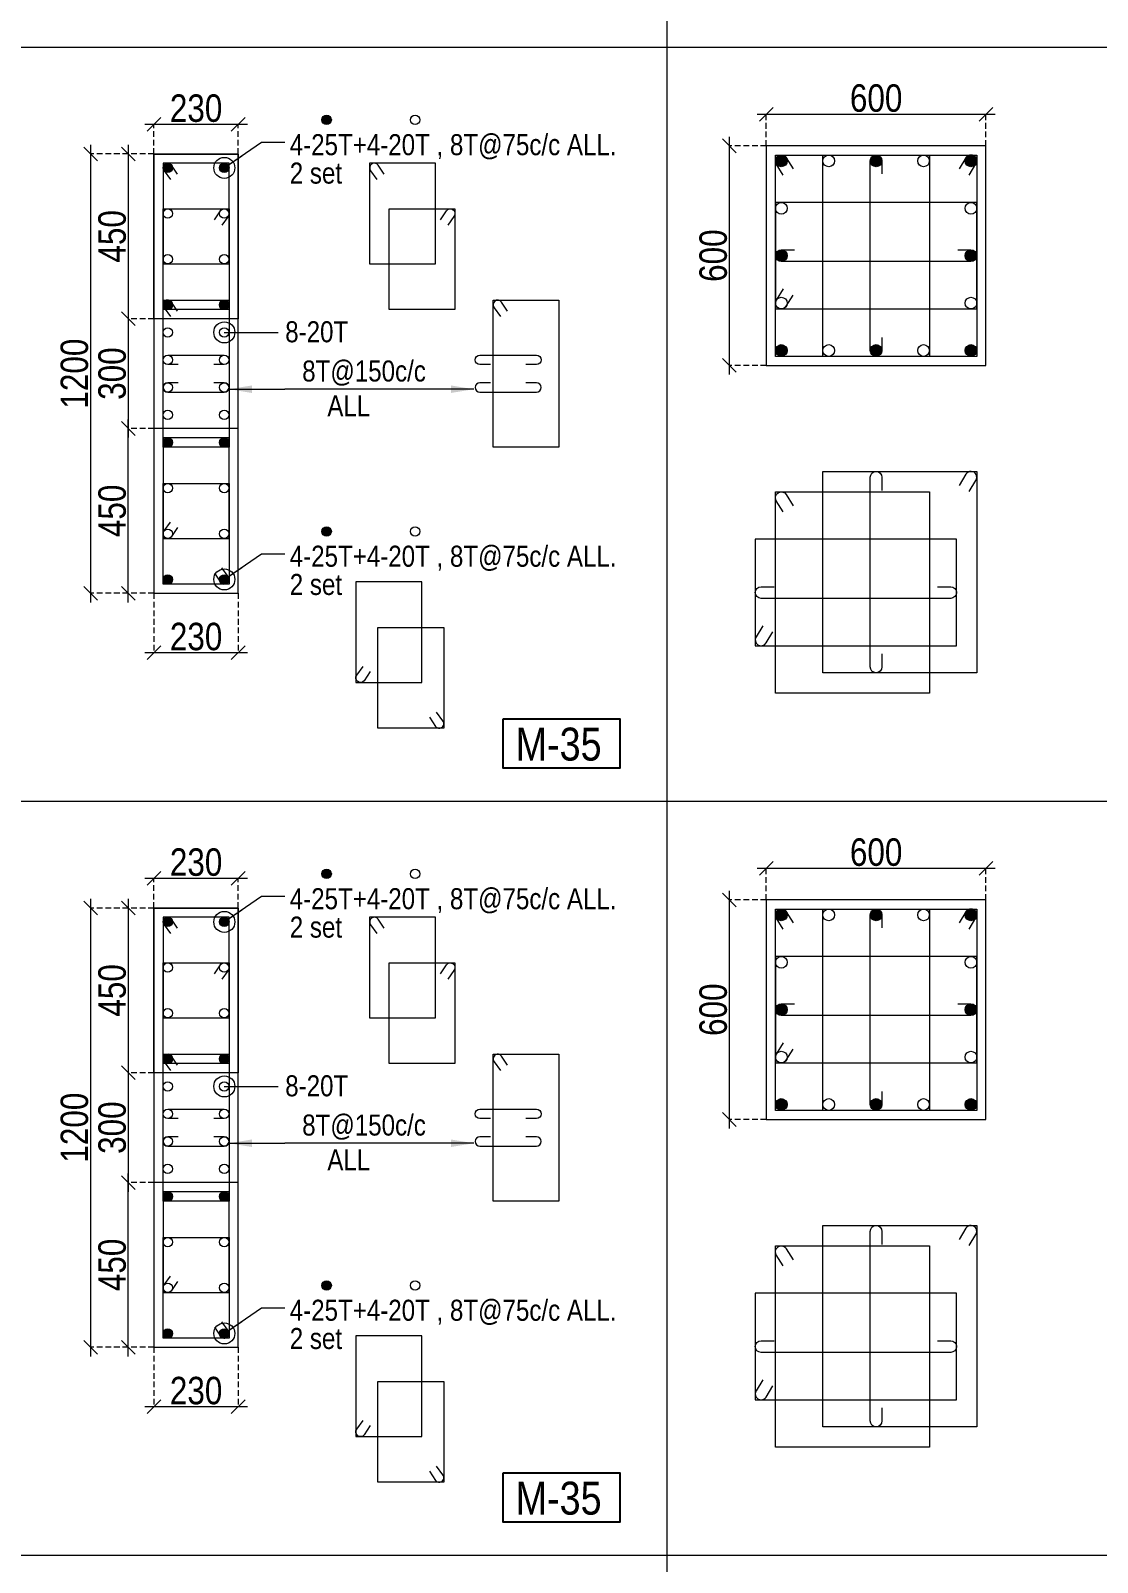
# Model space of a CAD drawing. Header units: millimetres. Extents: x 1112055 to 3390982, y -148532 to 766891.
# Drawn here: x 2171039 to 2182694, y 28875 to 45613 of the extents above; entities that cross this region are included whole.
import ezdxf
from ezdxf.enums import TextEntityAlignment as Align

# ---------------------------------------------------------------- set-up
doc = ezdxf.new("R2010")
doc.units = ezdxf.units.MM
doc.header["$PDMODE"] = 35
doc.header["$PDSIZE"] = -25
doc.linetypes.add('DASHED2', pattern=[0.375, 0.25, -0.125])
doc.linetypes.add('Hidden', pattern=[9.525, 6.35, -3.175])
for name, color, linetype, lineweight in [('B COL', 1, 'Continuous', 30), ('B COL. SIZE DIM', 220, 'Continuous', 25), ('B COLSCH', 204, 'Continuous', 20), ('B COLUMN', 1, 'Hidden', 9), ('B STEEL', 34, 'Continuous', 15), ('B-ST TEXT', 7, 'Continuous', 9)]:
    doc.layers.add(name, color=color, linetype=linetype, lineweight=lineweight)
doc.layers.add('B TEXT', color=7, linetype='Continuous')
doc.styles.add('dim inside', font='romans.shx', dxfattribs={"width": 0.8, "height": 125})
doc.styles.add('SWINC', font='swissc.ttf')
doc.styles.add('TAHOMA', font='tahoma.ttf')
doc.dimstyles.new('dim inside', dxfattribs={"dimtxt": 125, "dimasz": 100, "dimexe": 0, "dimexo": 0, "dimgap": 10, "dimtad": 0, "dimdec": 0, "dimzin": 0, "dimdsep": 46, "dimtxsty": 'dim inside', "dimblk": 'SMALL', "dimcen": 0.09, "dimadec": 0, "dimazin": 0, "dimtfac": 1, "dimtdec": 0, "dimtofl": 0, "dimtmove": 0, "dimatfit": 3, "dimfxl": 1, "dimtolj": 1, "dimtzin": 0, "dimarcsym": 2})
doc.dimstyles.new('PARESH', dxfattribs={"dimscale": 0, "dimtxt": 300, "dimasz": 150, "dimexe": 150, "dimexo": 150, "dimgap": 25, "dimtad": 1, "dimdec": 0, "dimzin": 0, "dimdsep": 46, "dimtxsty": 'TAHOMA', "dimblk": 'ARCHTICK', "dimcen": 100, "dimdle": 150, "dimclrd": 251, "dimclre": 251, "dimclrt": 6, "dimadec": 0, "dimazin": 0, "dimtfac": 1, "dimtdec": 0, "dimtix": 1, "dimtofl": 0, "dimtmove": 0, "dimatfit": 2, "dimfxl": 0.18, "dimtolj": 1, "dimtzin": 0, "dimlwd": 9, "dimlwe": 9, "dimarcsym": 0})

# ---------------------------------------------------------------- blocks, each defined once
blk = doc.blocks.new('_Oblique')
at = {"color": 0, "linetype": 'ByBlock', "lineweight": -2}
blk.add_line((-0.5, -0.5), (0.5, 0.5), dxfattribs=at)
blk = doc.blocks.new('*D3711')
at = {"layer": 'B COL. SIZE DIM', "color": 250, "lineweight": 9, "ltscale": 250, "transparency": 16777216}
blk.add_line((2172287, 44589), (2173407, 44589), dxfattribs=at)
at = {"layer": 'B COL. SIZE DIM', "color": 250, "linetype": 'DASHED2', "lineweight": 9, "ltscale": 250, "transparency": 16777216}
for p, q in [((2172387, 44265), (2172387, 44589)), ((2173307, 44265), (2173307, 44589))]:
    blk.add_line(p, q, dxfattribs=at)
at = {"layer": 'Defpoints', "color": 0, "transparency": 16777216}
for p in [(2173307, 44589), (2172387, 44265), (2173307, 44265)]:
    blk.add_point(p, dxfattribs=at)
at = {"layer": 'B COL. SIZE DIM', "color": 250, "lineweight": 9, "transparency": 16777216, "xscale": 150, "yscale": 150, "zscale": 150, "rotation": 180}
blk.add_blockref('_Oblique', (2172387, 44589), dxfattribs=at)
at = {"layer": 'B COL. SIZE DIM', "color": 250, "lineweight": 9, "transparency": 16777216, "xscale": 150, "yscale": 150, "zscale": 150}
blk.add_blockref('_Oblique', (2173307, 44589), dxfattribs=at)
at = {"layer": 'B COL. SIZE DIM', "color": 6, "transparency": 16777216, "insert": (2172847, 44764), "char_height": 300, "attachment_point": 5, "style": 'SWINC'}
blk.add_mtext('\\A1;230', dxfattribs=at)
blk = doc.blocks.new('*D3712')
at = {"layer": 'B COL. SIZE DIM', "color": 250, "lineweight": 9, "ltscale": 250, "transparency": 16777216}
blk.add_line((2172106, 42565), (2172106, 41165), dxfattribs=at)
at = {"layer": 'B COL. SIZE DIM', "color": 250, "linetype": 'DASHED2', "lineweight": 9, "ltscale": 250, "transparency": 16777216}
for p, q in [((2172387, 42465), (2172106, 42465)), ((2172387, 41265), (2172106, 41265))]:
    blk.add_line(p, q, dxfattribs=at)
at = {"layer": 'Defpoints', "color": 0, "transparency": 16777216}
for p in [(2172387, 42465), (2172106, 41265), (2172387, 41265)]:
    blk.add_point(p, dxfattribs=at)
at = {"layer": 'B COL. SIZE DIM', "color": 250, "lineweight": 9, "transparency": 16777216, "xscale": 150, "yscale": 150, "zscale": 150}
for p, rotation in [((2172106, 42465), 90), ((2172106, 41265), 270)]:
    blk.add_blockref('_Oblique', p, dxfattribs=dict(at, rotation=rotation))
at = {"layer": 'B COL. SIZE DIM', "color": 6, "transparency": 16777216, "insert": (2171931, 41865), "char_height": 300, "attachment_point": 5, "rotation": 90, "style": 'SWINC'}
blk.add_mtext('\\A1;300', dxfattribs=at)
blk = doc.blocks.new('*D3713')
at = {"layer": 'B COL. SIZE DIM', "color": 250, "lineweight": 9, "ltscale": 250, "transparency": 16777216}
blk.add_line((2172106, 44365), (2172106, 42365), dxfattribs=at)
at = {"layer": 'B COL. SIZE DIM', "color": 250, "linetype": 'DASHED2', "lineweight": 9, "ltscale": 250, "transparency": 16777216}
for p, q in [((2172387, 44265), (2172106, 44265)), ((2172387, 42465), (2172106, 42465))]:
    blk.add_line(p, q, dxfattribs=at)
at = {"layer": 'Defpoints', "color": 0, "transparency": 16777216}
for p in [(2172387, 44265), (2172106, 42465), (2172387, 42465)]:
    blk.add_point(p, dxfattribs=at)
at = {"layer": 'B COL. SIZE DIM', "color": 250, "lineweight": 9, "transparency": 16777216, "xscale": 150, "yscale": 150, "zscale": 150}
for p, rotation in [((2172106, 44265), 90), ((2172106, 42465), 270)]:
    blk.add_blockref('_Oblique', p, dxfattribs=dict(at, rotation=rotation))
at = {"layer": 'B COL. SIZE DIM', "color": 6, "transparency": 16777216, "insert": (2171931, 43365), "char_height": 300, "attachment_point": 5, "rotation": 90, "style": 'SWINC'}
blk.add_mtext('\\A1;450', dxfattribs=at)
blk = doc.blocks.new('*D3714')
at = {"layer": 'B COL. SIZE DIM', "color": 250, "lineweight": 9, "ltscale": 250, "transparency": 16777216}
blk.add_line((2172106, 39365), (2172106, 41365), dxfattribs=at)
at = {"layer": 'B COL. SIZE DIM', "color": 250, "linetype": 'DASHED2', "lineweight": 9, "ltscale": 250, "transparency": 16777216}
for p, q in [((2172387, 41265), (2172106, 41265)), ((2172387, 39465), (2172106, 39465))]:
    blk.add_line(p, q, dxfattribs=at)
at = {"layer": 'Defpoints', "color": 0, "transparency": 16777216}
for p in [(2172106, 41265), (2172387, 41265), (2172387, 39465)]:
    blk.add_point(p, dxfattribs=at)
at = {"layer": 'B COL. SIZE DIM', "color": 250, "lineweight": 9, "transparency": 16777216, "xscale": 150, "yscale": 150, "zscale": 150}
for p, rotation in [((2172106, 41265), 90), ((2172106, 39465), 270)]:
    blk.add_blockref('_Oblique', p, dxfattribs=dict(at, rotation=rotation))
at = {"layer": 'B COL. SIZE DIM', "color": 6, "transparency": 16777216, "insert": (2171931, 40365), "char_height": 300, "attachment_point": 5, "rotation": 90, "style": 'SWINC'}
blk.add_mtext('\\A1;450', dxfattribs=at)
blk = doc.blocks.new('*D3715')
at = {"layer": 'B COL. SIZE DIM', "color": 250, "lineweight": 9, "ltscale": 250, "transparency": 16777216}
blk.add_line((2171694, 44365), (2171694, 39365), dxfattribs=at)
at = {"layer": 'B COL. SIZE DIM', "color": 250, "linetype": 'DASHED2', "lineweight": 9, "ltscale": 250, "transparency": 16777216}
for p, q in [((2172387, 44265), (2171694, 44265)), ((2172387, 39465), (2171694, 39465))]:
    blk.add_line(p, q, dxfattribs=at)
at = {"layer": 'Defpoints', "color": 0, "transparency": 16777216}
for p in [(2172387, 44265), (2171694, 39465), (2172387, 39465)]:
    blk.add_point(p, dxfattribs=at)
at = {"layer": 'B COL. SIZE DIM', "color": 250, "lineweight": 9, "transparency": 16777216, "xscale": 150, "yscale": 150, "zscale": 150}
for p, rotation in [((2171694, 44265), 90), ((2171694, 39465), 270)]:
    blk.add_blockref('_Oblique', p, dxfattribs=dict(at, rotation=rotation))
at = {"layer": 'B COL. SIZE DIM', "color": 6, "transparency": 16777216, "insert": (2171519, 41865), "char_height": 300, "attachment_point": 5, "rotation": 90, "style": 'SWINC'}
blk.add_mtext('\\A1;1200', dxfattribs=at)
blk = doc.blocks.new('*D3716')
at = {"layer": 'B COL. SIZE DIM', "color": 250, "linetype": 'DASHED2', "lineweight": 9, "ltscale": 250, "transparency": 16777216}
for p, q in [((2172387, 39465), (2172387, 38815)), ((2173307, 39465), (2173307, 38815))]:
    blk.add_line(p, q, dxfattribs=at)
at = {"layer": 'B COL. SIZE DIM', "color": 250, "lineweight": 9, "ltscale": 250, "transparency": 16777216}
blk.add_line((2173407, 38815), (2172287, 38815), dxfattribs=at)
at = {"layer": 'Defpoints', "color": 0, "transparency": 16777216}
for p in [(2172387, 39465), (2173307, 39465), (2172387, 38815)]:
    blk.add_point(p, dxfattribs=at)
at = {"layer": 'B COL. SIZE DIM', "color": 250, "lineweight": 9, "transparency": 16777216, "xscale": 150, "yscale": 150, "zscale": 150, "rotation": 180}
blk.add_blockref('_Oblique', (2172387, 38815), dxfattribs=at)
at = {"layer": 'B COL. SIZE DIM', "color": 250, "lineweight": 9, "transparency": 16777216, "xscale": 150, "yscale": 150, "zscale": 150}
blk.add_blockref('_Oblique', (2173307, 38815), dxfattribs=at)
at = {"layer": 'B COL. SIZE DIM', "color": 6, "transparency": 16777216, "insert": (2172847, 38990), "char_height": 300, "attachment_point": 5, "style": 'SWINC'}
blk.add_mtext('\\A1;230', dxfattribs=at)
blk = doc.blocks.new('_ArchTick')
at = {"color": 0, "linetype": 'ByBlock', "const_width": 0.15}
blk.add_lwpolyline([(-0.5, -0.5), (0.5, 0.5)], dxfattribs=at)
blk = doc.blocks.new('*D3717')
at = {"layer": 'B COL. SIZE DIM', "color": 250, "lineweight": 9, "ltscale": 250, "transparency": 16777216}
blk.add_line((2172287, 36350), (2173407, 36350), dxfattribs=at)
at = {"layer": 'B COL. SIZE DIM', "color": 250, "linetype": 'DASHED2', "lineweight": 9, "ltscale": 250, "transparency": 16777216}
for p, q in [((2172387, 36025), (2172387, 36350)), ((2173307, 36025), (2173307, 36350))]:
    blk.add_line(p, q, dxfattribs=at)
at = {"layer": 'Defpoints', "color": 0, "transparency": 16777216}
for p in [(2173307, 36350), (2172387, 36025), (2173307, 36025)]:
    blk.add_point(p, dxfattribs=at)
at = {"layer": 'B COL. SIZE DIM', "color": 250, "lineweight": 9, "transparency": 16777216, "xscale": 150, "yscale": 150, "zscale": 150, "rotation": 180}
blk.add_blockref('_Oblique', (2172387, 36350), dxfattribs=at)
at = {"layer": 'B COL. SIZE DIM', "color": 250, "lineweight": 9, "transparency": 16777216, "xscale": 150, "yscale": 150, "zscale": 150}
blk.add_blockref('_Oblique', (2173307, 36350), dxfattribs=at)
at = {"layer": 'B COL. SIZE DIM', "color": 6, "transparency": 16777216, "insert": (2172847, 36525), "char_height": 300, "attachment_point": 5, "style": 'SWINC'}
blk.add_mtext('\\A1;230', dxfattribs=at)
blk = doc.blocks.new('*D3718')
at = {"layer": 'B COL. SIZE DIM', "color": 250, "lineweight": 9, "ltscale": 250, "transparency": 16777216}
blk.add_line((2172106, 34325), (2172106, 32925), dxfattribs=at)
at = {"layer": 'B COL. SIZE DIM', "color": 250, "linetype": 'DASHED2', "lineweight": 9, "ltscale": 250, "transparency": 16777216}
for p, q in [((2172387, 34225), (2172106, 34225)), ((2172387, 33025), (2172106, 33025))]:
    blk.add_line(p, q, dxfattribs=at)
at = {"layer": 'Defpoints', "color": 0, "transparency": 16777216}
for p in [(2172387, 34225), (2172106, 33025), (2172387, 33025)]:
    blk.add_point(p, dxfattribs=at)
at = {"layer": 'B COL. SIZE DIM', "color": 250, "lineweight": 9, "transparency": 16777216, "xscale": 150, "yscale": 150, "zscale": 150}
for p, rotation in [((2172106, 34225), 90), ((2172106, 33025), 270)]:
    blk.add_blockref('_Oblique', p, dxfattribs=dict(at, rotation=rotation))
at = {"layer": 'B COL. SIZE DIM', "color": 6, "transparency": 16777216, "insert": (2171931, 33625), "char_height": 300, "attachment_point": 5, "rotation": 90, "style": 'SWINC'}
blk.add_mtext('\\A1;300', dxfattribs=at)
blk = doc.blocks.new('*D3719')
at = {"layer": 'B COL. SIZE DIM', "color": 250, "lineweight": 9, "ltscale": 250, "transparency": 16777216}
blk.add_line((2172106, 36125), (2172106, 34125), dxfattribs=at)
at = {"layer": 'B COL. SIZE DIM', "color": 250, "linetype": 'DASHED2', "lineweight": 9, "ltscale": 250, "transparency": 16777216}
for p, q in [((2172387, 36025), (2172106, 36025)), ((2172387, 34225), (2172106, 34225))]:
    blk.add_line(p, q, dxfattribs=at)
at = {"layer": 'Defpoints', "color": 0, "transparency": 16777216}
for p in [(2172387, 36025), (2172106, 34225), (2172387, 34225)]:
    blk.add_point(p, dxfattribs=at)
at = {"layer": 'B COL. SIZE DIM', "color": 250, "lineweight": 9, "transparency": 16777216, "xscale": 150, "yscale": 150, "zscale": 150}
for p, rotation in [((2172106, 36025), 90), ((2172106, 34225), 270)]:
    blk.add_blockref('_Oblique', p, dxfattribs=dict(at, rotation=rotation))
at = {"layer": 'B COL. SIZE DIM', "color": 6, "transparency": 16777216, "insert": (2171931, 35125), "char_height": 300, "attachment_point": 5, "rotation": 90, "style": 'SWINC'}
blk.add_mtext('\\A1;450', dxfattribs=at)
blk = doc.blocks.new('*D3720')
at = {"layer": 'B COL. SIZE DIM', "color": 250, "lineweight": 9, "ltscale": 250, "transparency": 16777216}
blk.add_line((2172106, 31125), (2172106, 33125), dxfattribs=at)
at = {"layer": 'B COL. SIZE DIM', "color": 250, "linetype": 'DASHED2', "lineweight": 9, "ltscale": 250, "transparency": 16777216}
for p, q in [((2172387, 33025), (2172106, 33025)), ((2172387, 31225), (2172106, 31225))]:
    blk.add_line(p, q, dxfattribs=at)
at = {"layer": 'Defpoints', "color": 0, "transparency": 16777216}
for p in [(2172106, 33025), (2172387, 33025), (2172387, 31225)]:
    blk.add_point(p, dxfattribs=at)
at = {"layer": 'B COL. SIZE DIM', "color": 250, "lineweight": 9, "transparency": 16777216, "xscale": 150, "yscale": 150, "zscale": 150}
for p, rotation in [((2172106, 33025), 90), ((2172106, 31225), 270)]:
    blk.add_blockref('_Oblique', p, dxfattribs=dict(at, rotation=rotation))
at = {"layer": 'B COL. SIZE DIM', "color": 6, "transparency": 16777216, "insert": (2171931, 32125), "char_height": 300, "attachment_point": 5, "rotation": 90, "style": 'SWINC'}
blk.add_mtext('\\A1;450', dxfattribs=at)
blk = doc.blocks.new('*D3721')
at = {"layer": 'B COL. SIZE DIM', "color": 250, "lineweight": 9, "ltscale": 250, "transparency": 16777216}
blk.add_line((2171694, 36125), (2171694, 31125), dxfattribs=at)
at = {"layer": 'B COL. SIZE DIM', "color": 250, "linetype": 'DASHED2', "lineweight": 9, "ltscale": 250, "transparency": 16777216}
for p, q in [((2172387, 36025), (2171694, 36025)), ((2172387, 31225), (2171694, 31225))]:
    blk.add_line(p, q, dxfattribs=at)
at = {"layer": 'Defpoints', "color": 0, "transparency": 16777216}
for p in [(2172387, 36025), (2171694, 31225), (2172387, 31225)]:
    blk.add_point(p, dxfattribs=at)
at = {"layer": 'B COL. SIZE DIM', "color": 250, "lineweight": 9, "transparency": 16777216, "xscale": 150, "yscale": 150, "zscale": 150}
for p, rotation in [((2171694, 36025), 90), ((2171694, 31225), 270)]:
    blk.add_blockref('_Oblique', p, dxfattribs=dict(at, rotation=rotation))
at = {"layer": 'B COL. SIZE DIM', "color": 6, "transparency": 16777216, "insert": (2171519, 33625), "char_height": 300, "attachment_point": 5, "rotation": 90, "style": 'SWINC'}
blk.add_mtext('\\A1;1200', dxfattribs=at)
blk = doc.blocks.new('*D3722')
at = {"layer": 'B COL. SIZE DIM', "color": 250, "linetype": 'DASHED2', "lineweight": 9, "ltscale": 250, "transparency": 16777216}
for p, q in [((2172387, 31225), (2172387, 30575)), ((2173307, 31225), (2173307, 30575))]:
    blk.add_line(p, q, dxfattribs=at)
at = {"layer": 'B COL. SIZE DIM', "color": 250, "lineweight": 9, "ltscale": 250, "transparency": 16777216}
blk.add_line((2173407, 30575), (2172287, 30575), dxfattribs=at)
at = {"layer": 'Defpoints', "color": 0, "transparency": 16777216}
for p in [(2172387, 31225), (2173307, 31225), (2172387, 30575)]:
    blk.add_point(p, dxfattribs=at)
at = {"layer": 'B COL. SIZE DIM', "color": 250, "lineweight": 9, "transparency": 16777216, "xscale": 150, "yscale": 150, "zscale": 150, "rotation": 180}
blk.add_blockref('_Oblique', (2172387, 30575), dxfattribs=at)
at = {"layer": 'B COL. SIZE DIM', "color": 250, "lineweight": 9, "transparency": 16777216, "xscale": 150, "yscale": 150, "zscale": 150}
blk.add_blockref('_Oblique', (2173307, 30575), dxfattribs=at)
at = {"layer": 'B COL. SIZE DIM', "color": 6, "transparency": 16777216, "insert": (2172847, 30750), "char_height": 300, "attachment_point": 5, "style": 'SWINC'}
blk.add_mtext('\\A1;230', dxfattribs=at)
blk = doc.blocks.new('*D3723')
at = {"layer": 'B COL. SIZE DIM', "color": 250, "lineweight": 9, "ltscale": 250, "transparency": 16777216}
blk.add_line((2178977, 36459), (2181577, 36459), dxfattribs=at)
at = {"layer": 'B COL. SIZE DIM', "color": 250, "linetype": 'DASHED2', "lineweight": 9, "ltscale": 250, "transparency": 16777216}
for p, q in [((2179077, 36114), (2179077, 36459)), ((2181477, 36114), (2181477, 36459))]:
    blk.add_line(p, q, dxfattribs=at)
at = {"layer": 'Defpoints', "color": 0, "transparency": 16777216}
for p in [(2181477, 36459), (2179077, 36114), (2181477, 36114)]:
    blk.add_point(p, dxfattribs=at)
at = {"layer": 'B COL. SIZE DIM', "color": 250, "lineweight": 9, "transparency": 16777216, "xscale": 150, "yscale": 150, "zscale": 150, "rotation": 180}
blk.add_blockref('_Oblique', (2179077, 36459), dxfattribs=at)
at = {"layer": 'B COL. SIZE DIM', "color": 250, "lineweight": 9, "transparency": 16777216, "xscale": 150, "yscale": 150, "zscale": 150}
blk.add_blockref('_Oblique', (2181477, 36459), dxfattribs=at)
at = {"layer": 'B COL. SIZE DIM', "color": 6, "transparency": 16777216, "insert": (2180277, 36634), "char_height": 300, "attachment_point": 5, "style": 'SWINC'}
blk.add_mtext('\\A1;600', dxfattribs=at)
blk = doc.blocks.new('*D3724')
at = {"layer": 'B COL. SIZE DIM', "color": 250, "lineweight": 9, "ltscale": 250, "transparency": 16777216}
blk.add_line((2178673, 36214), (2178673, 33614), dxfattribs=at)
at = {"layer": 'B COL. SIZE DIM', "color": 250, "linetype": 'DASHED2', "lineweight": 9, "ltscale": 250, "transparency": 16777216}
for p, q in [((2179077, 36114), (2178673, 36114)), ((2179077, 33714), (2178673, 33714))]:
    blk.add_line(p, q, dxfattribs=at)
at = {"layer": 'Defpoints', "color": 0, "transparency": 16777216}
for p in [(2179077, 36114), (2178673, 33714), (2179077, 33714)]:
    blk.add_point(p, dxfattribs=at)
at = {"layer": 'B COL. SIZE DIM', "color": 250, "lineweight": 9, "transparency": 16777216, "xscale": 150, "yscale": 150, "zscale": 150}
for p, rotation in [((2178673, 36114), 90), ((2178673, 33714), 270)]:
    blk.add_blockref('_Oblique', p, dxfattribs=dict(at, rotation=rotation))
at = {"layer": 'B COL. SIZE DIM', "color": 6, "transparency": 16777216, "insert": (2178498, 34914), "char_height": 300, "attachment_point": 5, "rotation": 90, "style": 'SWINC'}
blk.add_mtext('\\A1;600', dxfattribs=at)
blk = doc.blocks.new('*D3725')
at = {"layer": 'B COL. SIZE DIM', "color": 250, "lineweight": 9, "ltscale": 250, "transparency": 16777216}
blk.add_line((2178977, 44699), (2181577, 44699), dxfattribs=at)
at = {"layer": 'B COL. SIZE DIM', "color": 250, "linetype": 'DASHED2', "lineweight": 9, "ltscale": 250, "transparency": 16777216}
for p, q in [((2179077, 44354), (2179077, 44699)), ((2181477, 44354), (2181477, 44699))]:
    blk.add_line(p, q, dxfattribs=at)
at = {"layer": 'Defpoints', "color": 0, "transparency": 16777216}
for p in [(2181477, 44699), (2179077, 44354), (2181477, 44354)]:
    blk.add_point(p, dxfattribs=at)
at = {"layer": 'B COL. SIZE DIM', "color": 250, "lineweight": 9, "transparency": 16777216, "xscale": 150, "yscale": 150, "zscale": 150, "rotation": 180}
blk.add_blockref('_Oblique', (2179077, 44699), dxfattribs=at)
at = {"layer": 'B COL. SIZE DIM', "color": 250, "lineweight": 9, "transparency": 16777216, "xscale": 150, "yscale": 150, "zscale": 150}
blk.add_blockref('_Oblique', (2181477, 44699), dxfattribs=at)
at = {"layer": 'B COL. SIZE DIM', "color": 6, "transparency": 16777216, "insert": (2180277, 44874), "char_height": 300, "attachment_point": 5, "style": 'SWINC'}
blk.add_mtext('\\A1;600', dxfattribs=at)
blk = doc.blocks.new('*D3726')
at = {"layer": 'B COL. SIZE DIM', "color": 250, "lineweight": 9, "ltscale": 250, "transparency": 16777216}
blk.add_line((2178673, 44454), (2178673, 41854), dxfattribs=at)
at = {"layer": 'B COL. SIZE DIM', "color": 250, "linetype": 'DASHED2', "lineweight": 9, "ltscale": 250, "transparency": 16777216}
for p, q in [((2179077, 44354), (2178673, 44354)), ((2179077, 41954), (2178673, 41954))]:
    blk.add_line(p, q, dxfattribs=at)
at = {"layer": 'Defpoints', "color": 0, "transparency": 16777216}
for p in [(2179077, 44354), (2178673, 41954), (2179077, 41954)]:
    blk.add_point(p, dxfattribs=at)
at = {"layer": 'B COL. SIZE DIM', "color": 250, "lineweight": 9, "transparency": 16777216, "xscale": 150, "yscale": 150, "zscale": 150}
for p, rotation in [((2178673, 44354), 90), ((2178673, 41954), 270)]:
    blk.add_blockref('_Oblique', p, dxfattribs=dict(at, rotation=rotation))
at = {"layer": 'B COL. SIZE DIM', "color": 6, "transparency": 16777216, "insert": (2178498, 43154), "char_height": 300, "attachment_point": 5, "rotation": 90, "style": 'SWINC'}
blk.add_mtext('\\A1;600', dxfattribs=at)

msp = doc.modelspace()

# ---------------------------------------------------------------- hatches: boundary and pattern name
at = {"layer": 'B STEEL', "lineweight": 13}
h = msp.add_hatch(color=256, dxfattribs=at)
h.dxf.hatch_style = 1
edge = h.paths.add_edge_path()
edge.add_ellipse((2174273.2, 44637.6), major_axis=(51.4, 0), ratio=1, start_angle=0, end_angle=360)
at = {"layer": 'B STEEL', "lineweight": 9, "ltscale": 0.5}
h = msp.add_hatch(color=34, dxfattribs=at)
edge = h.paths.add_edge_path()
edge.add_arc((2179241, 44189.6), 64, 0, 360)
h = msp.add_hatch(color=34, dxfattribs=at)
edge = h.paths.add_edge_path()
edge.add_arc((2180277, 44189.6), 64, 180, 540, ccw=False)
h = msp.add_hatch(color=34, dxfattribs=at)
edge = h.paths.add_edge_path()
edge.add_arc((2181312.9, 44189.6), 64, 180, 540, ccw=False)
at = {"layer": 'B STEEL', "lineweight": 13}
h = msp.add_hatch(color=256, dxfattribs=at)
h.dxf.hatch_style = 1
edge = h.paths.add_edge_path()
edge.add_ellipse((2172538.2, 44113.2), major_axis=(51.4, 0), ratio=1, start_angle=0, end_angle=360)
h = msp.add_hatch(color=256, dxfattribs=at)
h.dxf.hatch_style = 1
edge = h.paths.add_edge_path()
edge.add_ellipse((2173155.4, 44113.2), major_axis=(51.4, 0), ratio=1, start_angle=0, end_angle=360)
at = {"layer": 'B STEEL', "lineweight": 9, "ltscale": 0.5}
h = msp.add_hatch(color=34, dxfattribs=at)
edge = h.paths.add_edge_path()
edge.add_arc((2179241, 43153.6), 64, 180, 540, ccw=False)
h = msp.add_hatch(color=34, dxfattribs=at)
edge = h.paths.add_edge_path()
edge.add_arc((2181312.9, 43153.6), 64, 180, 540, ccw=False)
at = {"layer": 'B STEEL', "lineweight": 13}
h = msp.add_hatch(color=256, dxfattribs=at)
h.dxf.hatch_style = 1
edge = h.paths.add_edge_path()
edge.add_ellipse((2172538.2, 42616), major_axis=(51.4, 0), ratio=1, start_angle=0, end_angle=360)
h = msp.add_hatch(color=256, dxfattribs=at)
h.dxf.hatch_style = 1
edge = h.paths.add_edge_path()
edge.add_ellipse((2173155.4, 42616), major_axis=(51.4, 0), ratio=1, start_angle=0, end_angle=360)
at = {"layer": 'B STEEL', "lineweight": 9, "ltscale": 0.5}
h = msp.add_hatch(color=34, dxfattribs=at)
edge = h.paths.add_edge_path()
edge.add_arc((2179241, 42117.6), 64, 0, 360, ccw=False)
h = msp.add_hatch(color=34, dxfattribs=at)
edge = h.paths.add_edge_path()
edge.add_arc((2180277, 42117.6), 64, 180, 540, ccw=False)
h = msp.add_hatch(color=34, dxfattribs=at)
edge = h.paths.add_edge_path()
edge.add_arc((2181312.9, 42117.6), 64, -180, 180)
at = {"layer": 'B STEEL', "lineweight": 13}
h = msp.add_hatch(color=256, dxfattribs=at)
h.dxf.hatch_style = 1
edge = h.paths.add_edge_path()
edge.add_ellipse((2172538.2, 41113.2), major_axis=(51.4, 0), ratio=1, start_angle=0, end_angle=360)
h = msp.add_hatch(color=256, dxfattribs=at)
h.dxf.hatch_style = 1
edge = h.paths.add_edge_path()
edge.add_ellipse((2173155.4, 41113.2), major_axis=(51.4, 0), ratio=1, start_angle=0, end_angle=360)
h = msp.add_hatch(color=256, dxfattribs=at)
h.dxf.hatch_style = 1
edge = h.paths.add_edge_path()
edge.add_ellipse((2174273.2, 40140.4), major_axis=(51.4, 0), ratio=1, start_angle=0, end_angle=360)
h = msp.add_hatch(color=256, dxfattribs=at)
h.dxf.hatch_style = 1
edge = h.paths.add_edge_path()
edge.add_ellipse((2172538.2, 39616), major_axis=(51.4, 0), ratio=1, start_angle=0, end_angle=360)
h = msp.add_hatch(color=256, dxfattribs=at)
h.dxf.hatch_style = 1
edge = h.paths.add_edge_path()
edge.add_ellipse((2173155.4, 39616), major_axis=(51.4, 0), ratio=1, start_angle=0, end_angle=360)
h = msp.add_hatch(color=256, dxfattribs=at)
h.dxf.hatch_style = 1
edge = h.paths.add_edge_path()
edge.add_ellipse((2174273.2, 36397.8), major_axis=(51.4, 0), ratio=1, start_angle=0, end_angle=360)
at = {"layer": 'B STEEL', "lineweight": 9, "ltscale": 0.5}
h = msp.add_hatch(color=34, dxfattribs=at)
edge = h.paths.add_edge_path()
edge.add_arc((2179241, 35949.7), 64, 0, 360)
h = msp.add_hatch(color=34, dxfattribs=at)
edge = h.paths.add_edge_path()
edge.add_arc((2180277, 35949.7), 64, 180, 540, ccw=False)
h = msp.add_hatch(color=34, dxfattribs=at)
edge = h.paths.add_edge_path()
edge.add_arc((2181312.9, 35949.7), 64, 180, 540, ccw=False)
at = {"layer": 'B STEEL', "lineweight": 13}
h = msp.add_hatch(color=256, dxfattribs=at)
h.dxf.hatch_style = 1
edge = h.paths.add_edge_path()
edge.add_ellipse((2172538.2, 35873.3), major_axis=(51.4, 0), ratio=1, start_angle=0, end_angle=360)
h = msp.add_hatch(color=256, dxfattribs=at)
h.dxf.hatch_style = 1
edge = h.paths.add_edge_path()
edge.add_ellipse((2173155.4, 35873.3), major_axis=(51.4, 0), ratio=1, start_angle=0, end_angle=360)
at = {"layer": 'B STEEL', "lineweight": 9, "ltscale": 0.5}
h = msp.add_hatch(color=34, dxfattribs=at)
edge = h.paths.add_edge_path()
edge.add_arc((2179241, 34913.7), 64, 180, 540, ccw=False)
h = msp.add_hatch(color=34, dxfattribs=at)
edge = h.paths.add_edge_path()
edge.add_arc((2181312.9, 34913.7), 64, 180, 540, ccw=False)
at = {"layer": 'B STEEL', "lineweight": 13}
h = msp.add_hatch(color=256, dxfattribs=at)
h.dxf.hatch_style = 1
edge = h.paths.add_edge_path()
edge.add_ellipse((2172538.2, 34376.2), major_axis=(51.4, 0), ratio=1, start_angle=0, end_angle=360)
h = msp.add_hatch(color=256, dxfattribs=at)
h.dxf.hatch_style = 1
edge = h.paths.add_edge_path()
edge.add_ellipse((2173155.4, 34376.2), major_axis=(51.4, 0), ratio=1, start_angle=0, end_angle=360)
at = {"layer": 'B STEEL', "lineweight": 9, "ltscale": 0.5}
h = msp.add_hatch(color=34, dxfattribs=at)
edge = h.paths.add_edge_path()
edge.add_arc((2179241, 33877.8), 64, 0, 360, ccw=False)
h = msp.add_hatch(color=34, dxfattribs=at)
edge = h.paths.add_edge_path()
edge.add_arc((2180277, 33877.8), 64, 180, 540, ccw=False)
h = msp.add_hatch(color=34, dxfattribs=at)
edge = h.paths.add_edge_path()
edge.add_arc((2181312.9, 33877.8), 64, -180, 180)
at = {"layer": 'B STEEL', "lineweight": 13}
h = msp.add_hatch(color=256, dxfattribs=at)
h.dxf.hatch_style = 1
edge = h.paths.add_edge_path()
edge.add_ellipse((2172538.2, 32873.3), major_axis=(51.4, 0), ratio=1, start_angle=0, end_angle=360)
h = msp.add_hatch(color=256, dxfattribs=at)
h.dxf.hatch_style = 1
edge = h.paths.add_edge_path()
edge.add_ellipse((2173155.4, 32873.3), major_axis=(51.4, 0), ratio=1, start_angle=0, end_angle=360)
h = msp.add_hatch(color=256, dxfattribs=at)
h.dxf.hatch_style = 1
edge = h.paths.add_edge_path()
edge.add_ellipse((2174273.2, 31900.6), major_axis=(51.4, 0), ratio=1, start_angle=0, end_angle=360)
h = msp.add_hatch(color=256, dxfattribs=at)
h.dxf.hatch_style = 1
edge = h.paths.add_edge_path()
edge.add_ellipse((2172538.2, 31376.2), major_axis=(51.4, 0), ratio=1, start_angle=0, end_angle=360)
h = msp.add_hatch(color=256, dxfattribs=at)
h.dxf.hatch_style = 1
edge = h.paths.add_edge_path()
edge.add_ellipse((2173155.4, 31376.2), major_axis=(51.4, 0), ratio=1, start_angle=0, end_angle=360)

# ---------------------------------------------------------------- linework, layer by layer
at = {"layer": 'B COL', "lineweight": 13}
for points in [[(2172386.8, 39464.6), (2173306.8, 39464.6), (2173306.8, 44264.6), (2172386.8, 44264.6)], [(2172386.8, 44264.6), (2173306.8, 44264.6), (2173306.8, 42464.6), (2172386.8, 42464.6)], [(2172386.8, 39464.6), (2173306.8, 39464.6), (2173306.8, 41264.6), (2172386.8, 41264.6)], [(2172386.8, 31224.8), (2173306.8, 31224.8), (2173306.8, 36024.8), (2172386.8, 36024.8)], [(2172386.8, 36024.8), (2173306.8, 36024.8), (2173306.8, 34224.8), (2172386.8, 34224.8)], [(2172386.8, 31224.8), (2173306.8, 31224.8), (2173306.8, 33024.8), (2172386.8, 33024.8)]]:
    msp.add_lwpolyline(points, close=True, dxfattribs=at)
at = {"layer": 'B COLSCH', "color": 250, "lineweight": 0}
for p, q in [((2177989.9, 86630.3), (2177989.9, 21698.7)), ((2079293.2, 45431), (2221391.2, 45431)), ((2079293.2, 37191.2), (2221391.2, 37191.2)), ((2079293.2, 28951.4), (2221391.2, 28951.4))]:
    msp.add_line(p, q, dxfattribs=at)
at = {"layer": 'B COLUMN', "color": 1, "linetype": 'ByBlock', "lineweight": 20}
for points in [[(2179077, 41953.6), (2181477, 41953.6), (2181477, 44353.6), (2179077, 44353.6)], [(2179077, 33713.7), (2181477, 33713.7), (2181477, 36113.7), (2179077, 36113.7)]]:
    msp.add_lwpolyline(points, close=True, dxfattribs=at)
at = {"layer": 'B STEEL', "color": 34, "lineweight": 9, "ltscale": 0.5}
for points in [[(2179261.2, 44034.5), (2179186.5, 44156, -1), (2179295.5, 44223.1), (2179370.3, 44101.6)], [(2180341, 42260.2), (2180341, 42117.6, -1), (2180212.9, 42117.6), (2180212.9, 44189.6, -1), (2180341, 44189.6), (2180341, 44046.9)], [(2181292.7, 44034.5), (2181367.5, 44156, 1), (2181258.4, 44223.1), (2181183.7, 44101.6)], [(2181170.3, 43217.6), (2181312.9, 43217.6, -1), (2181312.9, 43089.6), (2179241, 43089.6, -1), (2179241, 43217.6), (2179383.6, 43217.6)], [(2179261.2, 42790.6), (2179186.5, 42669.1, 1), (2179295.5, 42602), (2179370.3, 42723.5)], [(2180341, 38802.5), (2180341, 38659.8, -1), (2180212.9, 38659.8), (2180212.9, 40731.8, -1), (2180341, 40731.8), (2180341, 40589.1)], [(2181292.7, 40576.7), (2181367.5, 40698.2, 1), (2181258.4, 40765.3), (2181183.7, 40643.9)], [(2179261.2, 40353.7), (2179186.5, 40475.2, -1), (2179295.5, 40542.3), (2179370.3, 40420.8)], [(2180949, 39536.7), (2181091.7, 39536.7, -1), (2181091.7, 39408.7), (2179019.7, 39408.7, -1), (2179019.7, 39536.7), (2179162.4, 39536.7)], [(2179040, 39109.8), (2178965.2, 38988.3, 1), (2179074.2, 38921.2), (2179149, 39042.7)], [(2179261.2, 35794.7), (2179186.5, 35916.2, -1), (2179295.5, 35983.3), (2179370.3, 35861.8)], [(2180341, 34020.4), (2180341, 33877.8, -1), (2180212.9, 33877.8), (2180212.9, 35949.7, -1), (2180341, 35949.7), (2180341, 35807.1)], [(2181292.7, 35794.7), (2181367.5, 35916.2, 1), (2181258.4, 35983.3), (2181183.7, 35861.8)], [(2181170.3, 34977.8), (2181312.9, 34977.8, -1), (2181312.9, 34849.7), (2179241, 34849.7, -1), (2179241, 34977.8), (2179383.6, 34977.8)], [(2179261.2, 34550.8), (2179186.5, 34429.3, 1), (2179295.5, 34362.2), (2179370.3, 34483.7)], [(2180341, 30562.6), (2180341, 30420, -1), (2180212.9, 30420), (2180212.9, 32491.9, -1), (2180341, 32491.9), (2180341, 32349.3)], [(2181292.7, 32336.9), (2181367.5, 32458.4, 1), (2181258.4, 32525.5), (2181183.7, 32404)], [(2179261.2, 32113.8), (2179186.5, 32235.3, -1), (2179295.5, 32302.4), (2179370.3, 32180.9)], [(2180949, 31296.9), (2181091.7, 31296.9, -1), (2181091.7, 31168.9), (2179019.7, 31168.9, -1), (2179019.7, 31296.9), (2179162.4, 31296.9)], [(2179040, 30869.9), (2178965.2, 30748.4, 1), (2179074.2, 30681.3), (2179149, 30802.8)]]:
    msp.add_lwpolyline(points, format="xyb", dxfattribs=at)
for points in [[(2180859, 44253.6), (2180859, 42053.6), (2179177, 42053.6), (2179177, 44253.6)], [(2181377, 44253.6), (2181377, 42053.6), (2179695, 42053.6), (2179695, 44253.6)], [(2179177, 42571.6), (2181377, 42571.6), (2181377, 43735.6), (2179177, 43735.6)], [(2181377, 40795.8), (2181377, 38595.8), (2179695, 38595.8), (2179695, 40795.8)], [(2180859, 40572.7), (2180859, 38372.7), (2179177, 38372.7), (2179177, 40572.7)], [(2178955.7, 38890.7), (2181155.7, 38890.7), (2181155.7, 40054.7), (2178955.7, 40054.7)], [(2180859, 36013.7), (2180859, 33813.7), (2179177, 33813.7), (2179177, 36013.7)], [(2181377, 36013.7), (2181377, 33813.7), (2179695, 33813.7), (2179695, 36013.7)], [(2179177, 34331.7), (2181377, 34331.7), (2181377, 35495.7), (2179177, 35495.7)], [(2181377, 32556), (2181377, 30356), (2179695, 30356), (2179695, 32556)], [(2180859, 32332.9), (2180859, 30132.9), (2179177, 30132.9), (2179177, 32332.9)], [(2178955.7, 30650.9), (2181155.7, 30650.9), (2181155.7, 31814.9), (2178955.7, 31814.9)]]:
    msp.add_lwpolyline(points, close=True, dxfattribs=at)
at = {"layer": 'B STEEL', "lineweight": 13}
for points in [[(2172486.8, 43063.7), (2173206.8, 43063.7), (2173206.8, 44164.6), (2172486.8, 44164.6)], [(2174743.1, 43063.7), (2175463.1, 43063.7), (2175463.1, 44164.6), (2174743.1, 44164.6)], [(2172486.8, 43665.5), (2173206.8, 43665.5), (2173206.8, 42564.6), (2172486.8, 42564.6)], [(2174955.4, 43665.5), (2175675.4, 43665.5), (2175675.4, 42564.6), (2174955.4, 42564.6)], [(2172486.8, 40063.7), (2173206.8, 40063.7), (2173206.8, 41164.6), (2172486.8, 41164.6)], [(2172486.8, 40665.5), (2173206.8, 40665.5), (2173206.8, 39564.6), (2172486.8, 39564.6)], [(2174592.3, 38488.3), (2175312.3, 38488.3), (2175312.3, 39589.2), (2174592.3, 39589.2)], [(2174834.4, 39090.2), (2175554.4, 39090.2), (2175554.4, 37989.2), (2174834.4, 37989.2)], [(2172486.8, 34823.8), (2173206.8, 34823.8), (2173206.8, 35924.8), (2172486.8, 35924.8)], [(2174743.1, 34823.8), (2175463.1, 34823.8), (2175463.1, 35924.8), (2174743.1, 35924.8)], [(2172486.8, 35425.7), (2173206.8, 35425.7), (2173206.8, 34324.8), (2172486.8, 34324.8)], [(2174955.4, 35425.7), (2175675.4, 35425.7), (2175675.4, 34324.8), (2174955.4, 34324.8)], [(2172486.8, 31823.8), (2173206.8, 31823.8), (2173206.8, 32924.8), (2172486.8, 32924.8)], [(2172486.8, 32425.7), (2173206.8, 32425.7), (2173206.8, 31324.8), (2172486.8, 31324.8)], [(2174592.3, 30248.5), (2175312.3, 30248.5), (2175312.3, 31349.4), (2174592.3, 31349.4)], [(2174834.4, 30850.3), (2175554.4, 30850.3), (2175554.4, 29749.4), (2174834.4, 29749.4)]]:
    msp.add_lwpolyline(points, close=True, dxfattribs=at)
for points in [[(2172643.8, 44044.4), (2172579.1, 44144.4, 1), (2172497.3, 44082), (2172566.4, 43987.1)], [(2174900.1, 44044.4), (2174835.3, 44144.4, 1), (2174753.6, 44082), (2174822.7, 43987.1)], [(2173049.8, 43545.4), (2173114.5, 43645.3, -1), (2173196.2, 43582.9), (2173127.2, 43488)], [(2175518.4, 43545.4), (2175583.1, 43645.3, -1), (2175664.8, 43582.9), (2175595.8, 43488)], [(2172643.8, 40183.8), (2172579.1, 40083.9, -1), (2172497.3, 40146.3), (2172566.4, 40241.2)], [(2173049.8, 39684.8), (2173114.5, 39584.8, 1), (2173196.2, 39647.2), (2173127.2, 39742.1)], [(2174749.3, 38608.5), (2174684.6, 38508.5, -1), (2174602.9, 38570.9), (2174671.9, 38665.8)], [(2175397.4, 38109.4), (2175462.1, 38009.4, 1), (2175543.8, 38071.9), (2175474.8, 38166.8)], [(2172643.8, 35804.6), (2172579.1, 35904.6, 1), (2172497.3, 35842.1), (2172566.4, 35747.2)], [(2174900.1, 35804.6), (2174835.3, 35904.6, 1), (2174753.6, 35842.1), (2174822.7, 35747.2)], [(2173049.8, 35305.5), (2173114.5, 35405.5, -1), (2173196.2, 35343.1), (2173127.2, 35248.2)], [(2175518.4, 35305.5), (2175583.1, 35405.5, -1), (2175664.8, 35343.1), (2175595.8, 35248.2)], [(2172643.8, 31944), (2172579.1, 31844, -1), (2172497.3, 31906.4), (2172566.4, 32001.3)], [(2173049.8, 31444.9), (2173114.5, 31345, 1), (2173196.2, 31407.4), (2173127.2, 31502.3)], [(2174749.3, 30368.6), (2174684.6, 30268.7, -1), (2174602.9, 30331.1), (2174671.9, 30426)], [(2175397.4, 29869.6), (2175462.1, 29769.6, 1), (2175543.8, 29832), (2175474.8, 29926.9)]]:
    msp.add_lwpolyline(points, format="xyb", dxfattribs=at)
at = {"layer": 'B STEEL', "color": 3, "lineweight": 13}
for points in [[(2173206.8, 41061.8), (2172486.8, 41061.8), (2172486.8, 42667.4), (2173206.8, 42667.4)], [(2176811.7, 41061.8), (2176091.7, 41061.8), (2176091.7, 42667.4), (2176811.7, 42667.4)], [(2173206.8, 32821.9), (2172486.8, 32821.9), (2172486.8, 34427.6), (2173206.8, 34427.6)], [(2176811.7, 32821.9), (2176091.7, 32821.9), (2176091.7, 34427.6), (2176811.7, 34427.6)]]:
    msp.add_lwpolyline(points, close=True, dxfattribs=at)
for points in [[(2172643.8, 42547.3), (2172579.1, 42647.2, 1), (2172497.3, 42584.8), (2172566.4, 42489.9)], [(2176248.7, 42547.3), (2176184, 42647.2, 1), (2176102.3, 42584.8), (2176171.3, 42489.9)], [(2172652.8, 41963.5), (2172538.2, 41963.5, -1), (2172538.2, 42066.3), (2173155.4, 42066.3, -1), (2173155.4, 41963.5), (2173040.8, 41963.5)], [(2176062.2, 41963.5), (2175947.7, 41963.5, -1), (2175947.7, 42066.3), (2176564.9, 42066.3, -1), (2176564.9, 41963.5), (2176450.3, 41963.5)], [(2172652.8, 41765.7), (2172538.2, 41765.7, 1), (2172538.2, 41662.9), (2173155.4, 41662.9, 1), (2173155.4, 41765.7), (2173040.8, 41765.7)], [(2176062.2, 41765.7), (2175947.7, 41765.7, 1), (2175947.7, 41662.9), (2176564.9, 41662.9, 1), (2176564.9, 41765.7), (2176450.3, 41765.7)], [(2172643.8, 34307.4), (2172579.1, 34407.4, 1), (2172497.3, 34345), (2172566.4, 34250.1)], [(2176248.7, 34307.4), (2176184, 34407.4, 1), (2176102.3, 34345), (2176171.3, 34250.1)], [(2172652.8, 33723.6), (2172538.2, 33723.6, -1), (2172538.2, 33826.5), (2173155.4, 33826.5, -1), (2173155.4, 33723.6), (2173040.8, 33723.6)], [(2176062.2, 33723.6), (2175947.7, 33723.6, -1), (2175947.7, 33826.5), (2176564.9, 33826.5, -1), (2176564.9, 33723.6), (2176450.3, 33723.6)], [(2172652.8, 33525.9), (2172538.2, 33525.9, 1), (2172538.2, 33423.1), (2173155.4, 33423.1, 1), (2173155.4, 33525.9), (2173040.8, 33525.9)], [(2176062.2, 33525.9), (2175947.7, 33525.9, 1), (2175947.7, 33423.1), (2176564.9, 33423.1, 1), (2176564.9, 33525.9), (2176450.3, 33525.9)]]:
    msp.add_lwpolyline(points, format="xyb", dxfattribs=at)
at = {"layer": 'B STEEL', "lineweight": 13}
for centre in [(2174273.2, 44637.6), (2175240, 44637.6), (2172538.2, 44113.2), (2173155.4, 44113.2), (2172538.2, 43614.1), (2173155.4, 43614.1), (2172538.2, 43115.1), (2173155.4, 43115.1), (2172538.2, 42616), (2173155.4, 42616), (2172538.2, 42315.4), (2173155.4, 42315.4), (2172538.2, 42014.9), (2173155.4, 42014.9), (2172538.2, 41714.3), (2173155.4, 41714.3), (2172538.2, 41413.8), (2173155.4, 41413.8), (2172538.2, 41113.2), (2173155.4, 41113.2), (2172538.2, 40614.1), (2173155.4, 40614.1), (2174273.2, 40140.4), (2175240, 40140.4), (2172538.2, 40115.1), (2173155.4, 40115.1), (2172538.2, 39616), (2173155.4, 39616), (2174273.2, 36397.8), (2175240, 36397.8), (2172538.2, 35873.3), (2173155.4, 35873.3), (2172538.2, 35374.3), (2173155.4, 35374.3), (2172538.2, 34875.2), (2173155.4, 34875.2), (2172538.2, 34376.2), (2173155.4, 34376.2), (2172538.2, 34075.6), (2173155.4, 34075.6), (2172538.2, 33775), (2173155.4, 33775), (2172538.2, 33474.5), (2173155.4, 33474.5), (2172538.2, 33173.9), (2173155.4, 33173.9), (2172538.2, 32873.3), (2173155.4, 32873.3), (2172538.2, 32374.3), (2173155.4, 32374.3), (2172538.2, 31875.2), (2173155.4, 31875.2), (2174273.2, 31900.6), (2175240, 31900.6), (2172538.2, 31376.2), (2173155.4, 31376.2)]:
    msp.add_circle(centre, 51.4, dxfattribs=at)
at = {"layer": 'B STEEL', "color": 34, "lineweight": 9, "ltscale": 0.5}
for centre in [(2179241, 44189.6), (2179759, 44189.6), (2180277, 44189.6), (2180795, 44189.6), (2181312.9, 44189.6), (2179241, 43671.6), (2181312.9, 43671.6), (2179241, 43153.6), (2181312.9, 43153.6), (2179241, 42635.6), (2181312.9, 42635.6), (2179241, 42117.6), (2179759, 42117.6), (2180277, 42117.6), (2180795, 42117.6), (2181312.9, 42117.6), (2179241, 35949.7), (2179759, 35949.7), (2180277, 35949.7), (2180795, 35949.7), (2181312.9, 35949.7), (2179241, 35431.7), (2181312.9, 35431.7), (2179241, 34913.7), (2181312.9, 34913.7), (2179241, 34395.7), (2181312.9, 34395.7), (2179241, 33877.8), (2179759, 33877.8), (2180277, 33877.8), (2180795, 33877.8), (2181312.9, 33877.8)]:
    msp.add_circle(centre, 64, dxfattribs=at)
at = {"layer": 'B TEXT', "color": 1}
for points in [[(2176200.8, 38092.8), (2177475.4, 38092.8), (2177475.4, 37554.8), (2176200.8, 37554.8)], [(2176200.8, 29853), (2177475.4, 29853), (2177475.4, 29315), (2176200.8, 29315)]]:
    msp.add_lwpolyline(points, close=True, dxfattribs=at)

# ---------------------------------------------------------------- texts
at = {"layer": 'B TEXT', "lineweight": 15, "style": 'SWINC'}
for s, p in [('4-25T+4-20T , 8T@75c/c ALL.', (2173870.4, 44182.5)), ('2 set', (2173870.4, 43872.3)), ('8-20T', (2173820.8, 42138.2)), ('8T@150c/c', (2174006.3, 41709.4)), ('ALL', (2174280.9, 41328.6)), ('4-25T+4-20T , 8T@75c/c ALL.', (2173870.4, 39685.4)), ('2 set', (2173870.4, 39377.1)), ('4-25T+4-20T , 8T@75c/c ALL.', (2173870.4, 35942.7)), ('2 set', (2173870.4, 35632.5)), ('8-20T', (2173820.8, 33898.3)), ('8T@150c/c', (2174006.3, 33469.5)), ('ALL', (2174280.9, 33088.8)), ('4-25T+4-20T , 8T@75c/c ALL.', (2173870.4, 31445.5)), ('2 set', (2173870.4, 31137.3))]:
    msp.add_text(s, height=230, dxfattribs=at).set_placement(p, align=Align.BOTTOM_LEFT)
at = {"layer": 'B TEXT', "color": 1, "style": 'SWINC'}
for p in [(2176338.1, 37528.3), (2176338.1, 29288.4)]:
    msp.add_text('M-35', height=360, dxfattribs=at).set_placement(p, align=Align.BOTTOM_LEFT)

# ---------------------------------------------------------------- dimensions: what is measured, and where the dimension line sits
at = {"layer": 'B COL. SIZE DIM', "color": 250, "ltscale": 250}
for base, p1, p2, picture, middle in [((2181477, 44698.5), (2179077, 44353.6), (2181477, 44353.6), '*D3725', (2180277, 44873.5)), ((2173306.8, 44589.5), (2172386.8, 44264.6), (2173306.8, 44264.6), '*D3711', (2172846.8, 44764.5)), ((2172386.8, 38815.1), (2173306.8, 39464.6), (2172386.8, 39464.6), '*D3716', (2172846.8, 38990.1)), ((2181477, 36458.7), (2179077, 36113.7), (2181477, 36113.7), '*D3723', (2180277, 36633.7)), ((2173306.8, 36349.6), (2172386.8, 36024.8), (2173306.8, 36024.8), '*D3717', (2172846.8, 36524.6)), ((2172386.8, 30575.2), (2173306.8, 31224.8), (2172386.8, 31224.8), '*D3722', (2172846.8, 30750.2))]:
    dim = msp.add_linear_dim(base=base, p1=p1, p2=p2, dimstyle='dim inside', override={"dimtxt": 300, "dimasz": 150, "dimgap": 25, "dimtad": 3, "dimlfac": 0.25, "dimtxsty": 'SWINC', "dimblk1": 'Oblique', "dimblk2": 'Oblique', "dimsah": 1, "dimdle": 100, "dimclrd": 250, "dimclre": 250, "dimclrt": 6, "dimfxl": 1000, "dimlwd": 9, "dimlwe": 9}, dxfattribs=at)
    dim.commit()
    dim.dimension.update_dxf_attribs({"geometry": picture, "text_midpoint": middle})
for base, p1, p2, angle, picture, middle in [((2171694.1, 39464.6), (2172386.8, 44264.6), (2172386.8, 39464.6), 90, '*D3715', (2171519.1, 41864.6)), ((2172106.3, 42464.6), (2172386.8, 44264.6), (2172386.8, 42464.6), 90, '*D3713', (2171931.3, 43364.6)), ((2178673.1, 41953.6), (2179077, 44353.6), (2179077, 41953.6), 90, '*D3726', (2178498.1, 43153.6)), ((2172106.3, 41264.6), (2172386.8, 42464.6), (2172386.8, 41264.6), 90, '*D3712', (2171931.3, 41864.6)), ((2172106.3, 41264.6), (2172386.8, 39464.6), (2172386.8, 41264.6), 270, '*D3714', (2171931.3, 40364.6)), ((2178673.1, 33713.7), (2179077, 36113.7), (2179077, 33713.7), 90, '*D3724', (2178498.1, 34913.7)), ((2171694.1, 31224.8), (2172386.8, 36024.8), (2172386.8, 31224.8), 90, '*D3721', (2171519.1, 33624.8)), ((2172106.3, 34224.8), (2172386.8, 36024.8), (2172386.8, 34224.8), 90, '*D3719', (2171931.3, 35124.8)), ((2172106.3, 33024.8), (2172386.8, 34224.8), (2172386.8, 33024.8), 90, '*D3718', (2171931.3, 33624.8)), ((2172106.3, 33024.8), (2172386.8, 31224.8), (2172386.8, 33024.8), 270, '*D3720', (2171931.3, 32124.8))]:
    dim = msp.add_linear_dim(base=base, p1=p1, p2=p2, angle=angle, dimstyle='dim inside', override={"dimtxt": 300, "dimasz": 150, "dimgap": 25, "dimtad": 3, "dimlfac": 0.25, "dimtxsty": 'SWINC', "dimblk1": 'Oblique', "dimblk2": 'Oblique', "dimsah": 1, "dimdle": 100, "dimclrd": 250, "dimclre": 250, "dimclrt": 6, "dimfxl": 1000, "dimlwd": 9, "dimlwe": 9}, dxfattribs=at)
    dim.commit()
    dim.dimension.update_dxf_attribs({"geometry": picture, "text_midpoint": middle})

# ---------------------------------------------------------------- leaders
at = {"layer": 'B-ST TEXT', "lineweight": 15}
for points, override in [([(2173155.4, 44113.2), (2173562.5, 44392.8), (2173817, 44392.8)], {"dimscale": 1, "dimasz": 230, "dimtad": 0, "dimclrd": 0, "dimldrblk": 'Origin', "dimtfill": 2}), ([(2173155.4, 42315.4), (2173743.8, 42315.4)], {"dimscale": 1, "dimasz": 230, "dimtad": 0, "dimclrd": 0, "dimldrblk": 'Origin', "dimtfill": 2}), ([(2173206.8, 41694.5), (2173816, 41694.5)], {"dimscale": 1, "dimasz": 250, "dimtad": 0, "dimclrd": 0, "dimtfill": 2}), ([(2175881.5, 41694.5), (2173816, 41694.5)], {"dimscale": 1, "dimasz": 250, "dimtad": 0, "dimclrd": 0, "dimtfill": 2}), ([(2173155.4, 39616), (2173562.5, 39895.6), (2173817, 39895.6)], {"dimscale": 1, "dimasz": 230, "dimtad": 0, "dimclrd": 0, "dimldrblk": 'Origin', "dimtfill": 2}), ([(2173155.4, 35873.3), (2173562.5, 36152.9), (2173817, 36152.9)], {"dimscale": 1, "dimasz": 230, "dimtad": 0, "dimclrd": 0, "dimldrblk": 'Origin', "dimtfill": 2}), ([(2173155.4, 34075.6), (2173743.8, 34075.6)], {"dimscale": 1, "dimasz": 230, "dimtad": 0, "dimclrd": 0, "dimldrblk": 'Origin', "dimtfill": 2}), ([(2173206.8, 33454.6), (2173816, 33454.6)], {"dimscale": 1, "dimasz": 250, "dimtad": 0, "dimclrd": 0, "dimtfill": 2}), ([(2175881.5, 33454.6), (2173816, 33454.6)], {"dimscale": 1, "dimasz": 250, "dimtad": 0, "dimclrd": 0, "dimtfill": 2}), ([(2173155.4, 31376.2), (2173562.5, 31655.8), (2173817, 31655.8)], {"dimscale": 1, "dimasz": 230, "dimtad": 0, "dimclrd": 0, "dimldrblk": 'Origin', "dimtfill": 2})]:
    msp.add_leader(points, dimstyle='PARESH', override=override, dxfattribs=at)

doc.saveas('drawing.dxf')
